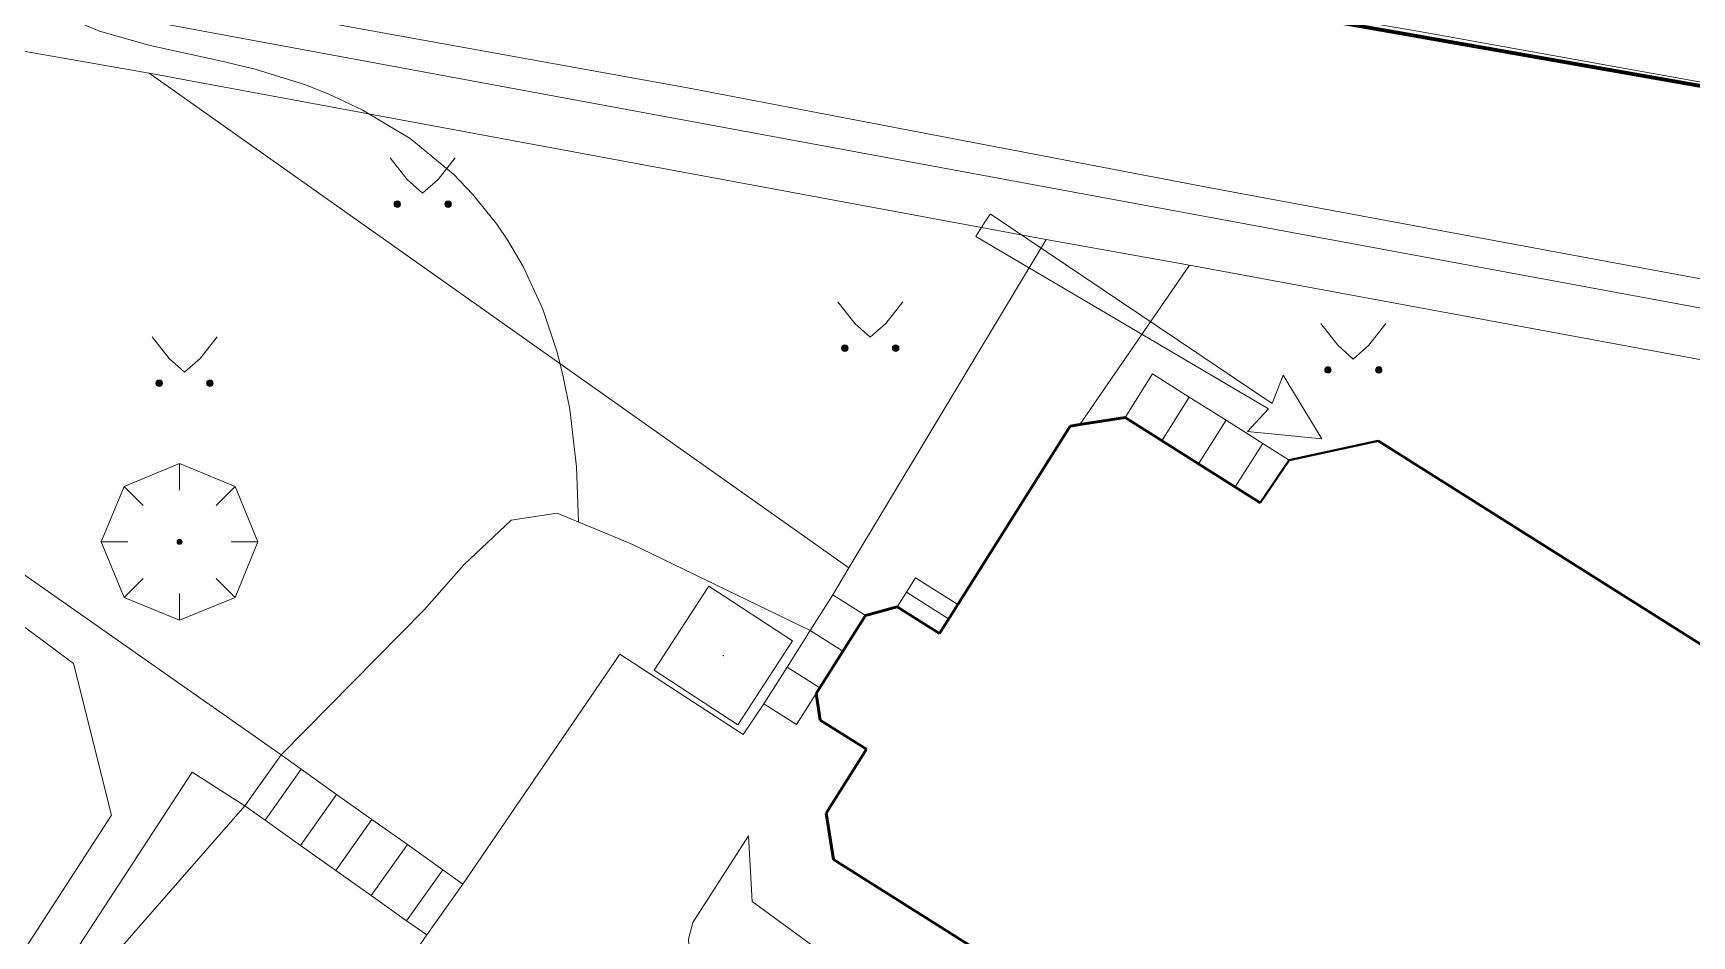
# Model space of a CAD drawing. Extents: x 1000 to 4000, y -5000 to -1000.
# Drawn here: x 1566.11 to 1615.78, y -4652.96 to -4625.92 of the extents above; entities that cross this region are included whole.
import ezdxf

# ---------------------------------------------------------------- set-up
doc = ezdxf.new("R2010")
doc.units = 0
doc.header["$MEASUREMENT"] = 0
for name, color, linetype in [('границы команд_1', 10, 'CONTINUOUS'), ('СЛОЙ_11', 7, 'CONTINUOUS'), ('СЛОЙ_24', 7, 'CONTINUOUS'), ('СЛОЙ_25', 7, 'CONTINUOUS'), ('СЛОЙ_3', 7, 'CONTINUOUS'), ('СЛОЙ_37', 7, 'CONTINUOUS'), ('СЛОЙ_41', 7, 'CONTINUOUS'), ('СЛОЙ_44', 7, 'CONTINUOUS'), ('СЛОЙ_50', 7, 'CONTINUOUS'), ('СЛОЙ_51', 7, 'CONTINUOUS'), ('СЛОЙ_6', 7, 'CONTINUOUS'), ('СЛОЙ_7', 7, 'CONTINUOUS')]:
    doc.layers.add(name, color=color, linetype=linetype)

msp = doc.modelspace()

# ---------------------------------------------------------------- linework, layer by layer
at = {"layer": 'границы команд_1', "color": 6, "lineweight": 100}
msp.add_lwpolyline([(1232.111, -4386.007), (1363.196, -4532.866), (1381.723, -4552.503), (1403.927, -4569.932), (1443.727, -4590.948), (1468.129, -4601.74), (1562.694, -4618.098), (1653.409, -4634.074), (1688.722, -4638.313), (1704.485, -4638.313), (1722.793, -4634.02), (1760.924, -4607.283), (1770.05, -4590.328), (1775.59, -4571.416), (1777.872, -4554.135), (1774.938, -4530.659), (1770.702, -4517.779), (1633.084, -4319.391), (1619.805, -4295.078), (1612.961, -4276.819), (1612.961, -4259.864)], dxfattribs=at)
at = {"layer": 'СЛОЙ_11', "color": 253, "linetype": 'Continuous', "lineweight": 0}
for points in [[(1524.836, -4619.265), (1569.577, -4627.112)], [(1569.577, -4627.112), (1590.534, -4641.937)]]:
    msp.add_lwpolyline(points, dxfattribs=at)
at = {"layer": 'СЛОЙ_24', "color": 253, "linetype": 'Continuous', "lineweight": 0}
for p, q in [((1596.44, -4632.102), (1600.739, -4632.862)), ((1561.839, -4659.555), (1568.448, -4649.342))]:
    msp.add_line(p, q, dxfattribs=at)
for points in [[(1520.457, -4618.497), (1520.981, -4617.537), (1522.14, -4616.667), (1523.768, -4616.556), (1544.202, -4620.057), (1585.706, -4627.557), (1601.358, -4630.546), (1637.879, -4637.326), (1671.334, -4643.445), (1676.496, -4643.885)], [(1518.71, -4626.167), (1525.307, -4630.142), (1528.065, -4626.003), (1548.414, -4629.933), (1573.529, -4647.541)], [(1596.44, -4632.102), (1569.577, -4627.112)], [(1590.534, -4641.937), (1596.44, -4632.102)], [(1568.448, -4649.342), (1567.313, -4644.799), (1551.38, -4632.942), (1547.954, -4633.11)], [(1600.739, -4632.862), (1597.453, -4637.644)], [(1600.739, -4632.862), (1625.361, -4637.419)], [(1590.049, -4642.745), (1590.534, -4641.937)], [(1578.977, -4651.408), (1583.679, -4644.521), (1587.364, -4646.923), (1587.99, -4646.011)], [(1558.289, -4664.944), (1559.417, -4665.613), (1570.865, -4648.056), (1572.446, -4649.067)], [(1590.051, -4657.298), (1586.412, -4655.086), (1586.068, -4654.585), (1585.775, -4653.749), (1585.733, -4653.059), (1585.859, -4652.557), (1587.532, -4649.962)], [(1591.567, -4654.804), (1587.641, -4651.935), (1587.532, -4649.962)], [(1564.81, -4680.039), (1570.283, -4672.933), (1570.324, -4672.098), (1569.331, -4666.602), (1569.561, -4665.264), (1570.438, -4663.759), (1577.895, -4652.933)]]:
    msp.add_lwpolyline(points, dxfattribs=at)
at = {"layer": 'СЛОЙ_25', "color": 253, "linetype": 'Continuous', "lineweight": 0}
for points in [[(1572.446, -4649.067), (1573.529, -4647.541)], [(1573.529, -4647.541), (1574.133, -4647.97), (1575.193, -4648.722), (1576.253, -4649.474), (1577.313, -4650.227), (1578.373, -4650.979), (1578.977, -4651.408)], [(1574.133, -4647.97), (1573.05, -4649.495)], [(1577.895, -4652.933), (1577.291, -4652.505), (1576.231, -4651.752), (1575.17, -4651), (1574.11, -4650.248), (1573.05, -4649.495), (1572.446, -4649.067)], [(1575.193, -4648.722), (1574.11, -4650.248)], [(1576.253, -4649.474), (1575.17, -4651)], [(1577.313, -4650.227), (1576.231, -4651.752)], [(1578.373, -4650.979), (1577.291, -4652.505)], [(1578.977, -4651.408), (1577.895, -4652.933)]]:
    msp.add_lwpolyline(points, dxfattribs=at)
at = {"layer": 'СЛОЙ_3', "color": 253, "linetype": 'Continuous', "lineweight": 0}
for p, q in [((1584.698, -4645), (1586.337, -4642.487)), ((1586.337, -4642.487), (1588.85, -4644.125)), ((1588.85, -4644.125), (1587.212, -4646.638)), ((1584.698, -4645), (1587.212, -4646.638))]:
    msp.add_line(p, q, dxfattribs=at)
msp.add_point((1586.774, -4644.562), dxfattribs=at)
at = {"layer": 'СЛОЙ_37', "color": 253, "linetype": 'Continuous', "lineweight": 0}
for points in [[(1518.14, -4626.809), (1516.617, -4631.938), (1515.196, -4635.533), (1515.071, -4637.331), (1515.405, -4638.417), (1517.494, -4640.215), (1545.113, -4661.576), (1555.057, -4668.18), (1556.687, -4669.894), (1559.194, -4670.27), (1560.824, -4670.646), (1561.576, -4670.396), (1562.328, -4668.891), (1564.125, -4661.826), (1568.01, -4654.135), (1572.446, -4649.067)], [(1573.529, -4647.541), (1577.829, -4643.183), (1578.999, -4641.846), (1580.42, -4640.508), (1581.799, -4640.299), (1584.013, -4641.219), (1589.376, -4643.812)]]:
    msp.add_lwpolyline(points, dxfattribs=at)
at = {"layer": 'СЛОЙ_41', "color": 253, "linetype": 'Continuous', "lineweight": 0}
for p, q in [((1576.796, -4629.653), (1577.306, -4630.303)), ((1578.746, -4629.653), (1578.236, -4630.303)), ((1577.306, -4630.303), (1577.766, -4630.713)), ((1578.236, -4630.303), (1577.766, -4630.713)), ((1590.2, -4633.962), (1590.71, -4634.612)), ((1592.15, -4633.962), (1591.64, -4634.612)), ((1590.71, -4634.612), (1591.17, -4635.022)), ((1591.64, -4634.612), (1591.17, -4635.022)), ((1604.666, -4634.618), (1605.176, -4635.268)), ((1606.616, -4634.618), (1606.106, -4635.268)), ((1569.665, -4635.016), (1570.175, -4635.666)), ((1571.615, -4635.016), (1571.105, -4635.666)), ((1570.175, -4635.666), (1570.635, -4636.076)), ((1571.105, -4635.666), (1570.635, -4636.076)), ((1605.176, -4635.268), (1605.636, -4635.678)), ((1606.106, -4635.268), (1605.636, -4635.678))]:
    msp.add_line(p, q, dxfattribs=at)
for centre in [(1577.01, -4631.041), (1578.531, -4631.041), (1590.414, -4635.352), (1591.935, -4635.352), (1604.88, -4636.006), (1606.401, -4636.006), (1569.879, -4636.404), (1571.4, -4636.404)]:
    msp.add_circle(centre, 0.0976, dxfattribs=at)
for points in [[(1576.914, -4631.06), (1576.912, -4631.041), (1576.914, -4631.022)], [(1576.919, -4631.078), (1576.914, -4631.022), (1576.919, -4631.004)], [(1576.914, -4631.06), (1576.914, -4631.022), (1576.919, -4631.078)], [(1576.928, -4631.095), (1576.919, -4631.004), (1576.928, -4630.987)], [(1576.919, -4631.078), (1576.919, -4631.004), (1576.928, -4631.095)], [(1576.941, -4631.11), (1576.928, -4630.987), (1576.941, -4630.972)], [(1576.928, -4631.095), (1576.928, -4630.987), (1576.941, -4631.11)], [(1576.955, -4631.122), (1576.941, -4630.972), (1576.955, -4630.96)], [(1576.941, -4631.11), (1576.941, -4630.972), (1576.955, -4631.122)], [(1576.972, -4631.131), (1576.955, -4630.96), (1576.972, -4630.951)], [(1576.955, -4631.122), (1576.955, -4630.96), (1576.972, -4631.131)], [(1576.991, -4631.137), (1576.972, -4630.951), (1576.991, -4630.945)], [(1576.972, -4631.131), (1576.972, -4630.951), (1576.991, -4631.137)], [(1577.01, -4631.139), (1576.991, -4630.945), (1577.01, -4630.943)], [(1576.991, -4631.137), (1576.991, -4630.945), (1577.01, -4631.139)], [(1578.435, -4631.06), (1578.433, -4631.041), (1578.435, -4631.022)], [(1578.44, -4631.078), (1578.435, -4631.022), (1578.44, -4631.004)], [(1578.435, -4631.06), (1578.435, -4631.022), (1578.44, -4631.078)], [(1578.449, -4631.095), (1578.44, -4631.004), (1578.449, -4630.987)], [(1578.44, -4631.078), (1578.44, -4631.004), (1578.449, -4631.095)], [(1578.462, -4631.11), (1578.449, -4630.987), (1578.462, -4630.972)], [(1578.449, -4631.095), (1578.449, -4630.987), (1578.462, -4631.11)], [(1578.476, -4631.122), (1578.462, -4630.972), (1578.476, -4630.96)], [(1578.462, -4631.11), (1578.462, -4630.972), (1578.476, -4631.122)], [(1578.493, -4631.131), (1578.476, -4630.96), (1578.493, -4630.951)], [(1578.476, -4631.122), (1578.476, -4630.96), (1578.493, -4631.131)], [(1578.512, -4631.137), (1578.493, -4630.951), (1578.512, -4630.945)], [(1578.493, -4631.131), (1578.493, -4630.951), (1578.512, -4631.137)], [(1578.531, -4631.139), (1578.512, -4630.945), (1578.531, -4630.943)], [(1578.512, -4631.137), (1578.512, -4630.945), (1578.531, -4631.139)], [(1590.318, -4635.371), (1590.316, -4635.352), (1590.318, -4635.332)], [(1590.324, -4635.389), (1590.318, -4635.332), (1590.324, -4635.314)], [(1590.318, -4635.371), (1590.318, -4635.332), (1590.324, -4635.389)], [(1590.333, -4635.406), (1590.324, -4635.314), (1590.333, -4635.297)], [(1590.324, -4635.389), (1590.324, -4635.314), (1590.333, -4635.406)], [(1590.345, -4635.421), (1590.333, -4635.297), (1590.345, -4635.283)], [(1590.333, -4635.406), (1590.333, -4635.297), (1590.345, -4635.421)], [(1590.36, -4635.433), (1590.345, -4635.283), (1590.36, -4635.27)], [(1590.345, -4635.421), (1590.345, -4635.283), (1590.36, -4635.433)], [(1590.377, -4635.442), (1590.36, -4635.27), (1590.377, -4635.261)], [(1590.36, -4635.433), (1590.36, -4635.27), (1590.377, -4635.442)], [(1590.395, -4635.447), (1590.377, -4635.261), (1590.395, -4635.256)], [(1590.377, -4635.442), (1590.377, -4635.261), (1590.395, -4635.447)], [(1590.414, -4635.449), (1590.395, -4635.256), (1590.414, -4635.254)], [(1590.395, -4635.447), (1590.395, -4635.256), (1590.414, -4635.449)], [(1591.839, -4635.371), (1591.837, -4635.352), (1591.839, -4635.332)], [(1591.845, -4635.389), (1591.839, -4635.332), (1591.845, -4635.314)], [(1591.839, -4635.371), (1591.839, -4635.332), (1591.845, -4635.389)], [(1591.854, -4635.406), (1591.845, -4635.314), (1591.854, -4635.297)], [(1591.845, -4635.389), (1591.845, -4635.314), (1591.854, -4635.406)], [(1591.866, -4635.421), (1591.854, -4635.297), (1591.866, -4635.283)], [(1591.854, -4635.406), (1591.854, -4635.297), (1591.866, -4635.421)], [(1591.881, -4635.433), (1591.866, -4635.283), (1591.881, -4635.27)], [(1591.866, -4635.421), (1591.866, -4635.283), (1591.881, -4635.433)], [(1591.898, -4635.442), (1591.881, -4635.27), (1591.898, -4635.261)], [(1591.881, -4635.433), (1591.881, -4635.27), (1591.898, -4635.442)], [(1591.916, -4635.447), (1591.898, -4635.261), (1591.916, -4635.256)], [(1591.898, -4635.442), (1591.898, -4635.261), (1591.916, -4635.447)], [(1591.935, -4635.449), (1591.916, -4635.256), (1591.935, -4635.254)], [(1591.916, -4635.447), (1591.916, -4635.256), (1591.935, -4635.449)], [(1604.784, -4636.025), (1604.782, -4636.006), (1604.784, -4635.987)], [(1604.789, -4636.043), (1604.784, -4635.987), (1604.789, -4635.969)], [(1604.784, -4636.025), (1604.784, -4635.987), (1604.789, -4636.043)], [(1604.798, -4636.06), (1604.789, -4635.969), (1604.798, -4635.952)], [(1604.789, -4636.043), (1604.789, -4635.969), (1604.798, -4636.06)], [(1604.811, -4636.075), (1604.798, -4635.952), (1604.811, -4635.937)], [(1604.798, -4636.06), (1604.798, -4635.952), (1604.811, -4636.075)], [(1604.825, -4636.087), (1604.811, -4635.937), (1604.825, -4635.925)], [(1604.811, -4636.075), (1604.811, -4635.937), (1604.825, -4636.087)], [(1604.842, -4636.096), (1604.825, -4635.925), (1604.842, -4635.916)], [(1604.825, -4636.087), (1604.825, -4635.925), (1604.842, -4636.096)], [(1604.861, -4636.102), (1604.842, -4635.916), (1604.861, -4635.91)], [(1604.842, -4636.096), (1604.842, -4635.916), (1604.861, -4636.102)], [(1604.88, -4636.104), (1604.861, -4635.91), (1604.88, -4635.908)], [(1604.861, -4636.102), (1604.861, -4635.91), (1604.88, -4636.104)], [(1606.305, -4636.025), (1606.303, -4636.006), (1606.305, -4635.987)], [(1606.31, -4636.043), (1606.305, -4635.987), (1606.31, -4635.969)], [(1606.305, -4636.025), (1606.305, -4635.987), (1606.31, -4636.043)], [(1606.319, -4636.06), (1606.31, -4635.969), (1606.319, -4635.952)], [(1606.31, -4636.043), (1606.31, -4635.969), (1606.319, -4636.06)], [(1606.332, -4636.075), (1606.319, -4635.952), (1606.332, -4635.937)], [(1606.319, -4636.06), (1606.319, -4635.952), (1606.332, -4636.075)], [(1606.346, -4636.087), (1606.332, -4635.937), (1606.346, -4635.925)], [(1606.332, -4636.075), (1606.332, -4635.937), (1606.346, -4636.087)], [(1606.363, -4636.096), (1606.346, -4635.925), (1606.363, -4635.916)], [(1606.346, -4636.087), (1606.346, -4635.925), (1606.363, -4636.096)], [(1606.382, -4636.102), (1606.363, -4635.916), (1606.382, -4635.91)], [(1606.363, -4636.096), (1606.363, -4635.916), (1606.382, -4636.102)], [(1606.401, -4636.104), (1606.382, -4635.91), (1606.401, -4635.908)], [(1606.382, -4636.102), (1606.382, -4635.91), (1606.401, -4636.104)], [(1569.783, -4636.423), (1569.781, -4636.404), (1569.783, -4636.385)], [(1569.788, -4636.441), (1569.783, -4636.385), (1569.788, -4636.367)], [(1569.783, -4636.423), (1569.783, -4636.385), (1569.788, -4636.441)], [(1569.797, -4636.458), (1569.788, -4636.367), (1569.797, -4636.35)], [(1569.788, -4636.441), (1569.788, -4636.367), (1569.797, -4636.458)], [(1569.81, -4636.473), (1569.797, -4636.35), (1569.81, -4636.335)], [(1569.797, -4636.458), (1569.797, -4636.35), (1569.81, -4636.473)], [(1569.824, -4636.485), (1569.81, -4636.335), (1569.824, -4636.323)], [(1569.81, -4636.473), (1569.81, -4636.335), (1569.824, -4636.485)], [(1569.841, -4636.494), (1569.824, -4636.323), (1569.841, -4636.314)], [(1569.824, -4636.485), (1569.824, -4636.323), (1569.841, -4636.494)], [(1569.86, -4636.5), (1569.841, -4636.314), (1569.86, -4636.308)], [(1569.841, -4636.494), (1569.841, -4636.314), (1569.86, -4636.5)], [(1569.879, -4636.502), (1569.86, -4636.308), (1569.879, -4636.306)], [(1569.86, -4636.5), (1569.86, -4636.308), (1569.879, -4636.502)], [(1571.304, -4636.423), (1571.302, -4636.404), (1571.304, -4636.385)], [(1571.309, -4636.441), (1571.304, -4636.385), (1571.309, -4636.367)], [(1571.304, -4636.423), (1571.304, -4636.385), (1571.309, -4636.441)], [(1571.318, -4636.458), (1571.309, -4636.367), (1571.318, -4636.35)], [(1571.309, -4636.441), (1571.309, -4636.367), (1571.318, -4636.458)], [(1571.331, -4636.473), (1571.318, -4636.35), (1571.331, -4636.335)], [(1571.318, -4636.458), (1571.318, -4636.35), (1571.331, -4636.473)], [(1571.345, -4636.485), (1571.331, -4636.335), (1571.345, -4636.323)], [(1571.331, -4636.473), (1571.331, -4636.335), (1571.345, -4636.485)], [(1571.362, -4636.494), (1571.345, -4636.323), (1571.362, -4636.314)], [(1571.345, -4636.485), (1571.345, -4636.323), (1571.362, -4636.494)], [(1571.381, -4636.5), (1571.362, -4636.314), (1571.381, -4636.308)], [(1571.362, -4636.494), (1571.362, -4636.314), (1571.381, -4636.5)], [(1571.4, -4636.502), (1571.381, -4636.308), (1571.4, -4636.306)], [(1571.381, -4636.5), (1571.381, -4636.308), (1571.4, -4636.502)]]:
    msp.add_solid(points, dxfattribs=at)
at = {"layer": 'СЛОЙ_41', "color": 253, "linetype": 'Continuous', "lineweight": 0, "extrusion": (0, 0, -1)}
for points in [[(-1577.01, -4631.139), (-1577.01, -4630.943), (-1577.029, -4631.137)], [(-1577.029, -4631.137), (-1577.01, -4630.943), (-1577.029, -4630.945)], [(-1577.029, -4631.137), (-1577.029, -4630.945), (-1577.047, -4631.131)], [(-1577.047, -4631.131), (-1577.029, -4630.945), (-1577.047, -4630.951)], [(-1577.047, -4631.131), (-1577.047, -4630.951), (-1577.064, -4631.122)], [(-1577.064, -4631.122), (-1577.047, -4630.951), (-1577.064, -4630.96)], [(-1577.064, -4631.122), (-1577.064, -4630.96), (-1577.079, -4631.11)], [(-1577.079, -4631.11), (-1577.064, -4630.96), (-1577.079, -4630.972)], [(-1577.079, -4631.11), (-1577.079, -4630.972), (-1577.091, -4631.095)], [(-1577.091, -4631.095), (-1577.079, -4630.972), (-1577.091, -4630.987)], [(-1577.091, -4631.095), (-1577.091, -4630.987), (-1577.1, -4631.078)], [(-1577.1, -4631.078), (-1577.091, -4630.987), (-1577.1, -4631.004)], [(-1577.1, -4631.078), (-1577.1, -4631.004), (-1577.105, -4631.06)], [(-1577.105, -4631.06), (-1577.1, -4631.004), (-1577.105, -4631.022)], [(-1577.105, -4631.06), (-1577.105, -4631.022), (-1577.107, -4631.041)], [(-1578.531, -4631.139), (-1578.531, -4630.943), (-1578.55, -4631.137)], [(-1578.55, -4631.137), (-1578.531, -4630.943), (-1578.55, -4630.945)], [(-1578.55, -4631.137), (-1578.55, -4630.945), (-1578.568, -4631.131)], [(-1578.568, -4631.131), (-1578.55, -4630.945), (-1578.568, -4630.951)], [(-1578.568, -4631.131), (-1578.568, -4630.951), (-1578.585, -4631.122)], [(-1578.585, -4631.122), (-1578.568, -4630.951), (-1578.585, -4630.96)], [(-1578.585, -4631.122), (-1578.585, -4630.96), (-1578.6, -4631.11)], [(-1578.6, -4631.11), (-1578.585, -4630.96), (-1578.6, -4630.972)], [(-1578.6, -4631.11), (-1578.6, -4630.972), (-1578.612, -4631.095)], [(-1578.612, -4631.095), (-1578.6, -4630.972), (-1578.612, -4630.987)], [(-1578.612, -4631.095), (-1578.612, -4630.987), (-1578.621, -4631.078)], [(-1578.621, -4631.078), (-1578.612, -4630.987), (-1578.621, -4631.004)], [(-1578.621, -4631.078), (-1578.621, -4631.004), (-1578.626, -4631.06)], [(-1578.626, -4631.06), (-1578.621, -4631.004), (-1578.626, -4631.022)], [(-1578.626, -4631.06), (-1578.626, -4631.022), (-1578.628, -4631.041)], [(-1590.414, -4635.449), (-1590.414, -4635.254), (-1590.433, -4635.447)], [(-1590.433, -4635.447), (-1590.414, -4635.254), (-1590.433, -4635.256)], [(-1590.433, -4635.447), (-1590.433, -4635.256), (-1590.451, -4635.442)], [(-1590.451, -4635.442), (-1590.433, -4635.256), (-1590.451, -4635.261)], [(-1590.451, -4635.442), (-1590.451, -4635.261), (-1590.468, -4635.433)], [(-1590.468, -4635.433), (-1590.451, -4635.261), (-1590.468, -4635.27)], [(-1590.468, -4635.433), (-1590.468, -4635.27), (-1590.483, -4635.421)], [(-1590.483, -4635.421), (-1590.468, -4635.27), (-1590.483, -4635.283)], [(-1590.483, -4635.421), (-1590.483, -4635.283), (-1590.495, -4635.406)], [(-1590.495, -4635.406), (-1590.483, -4635.283), (-1590.495, -4635.297)], [(-1590.495, -4635.406), (-1590.495, -4635.297), (-1590.504, -4635.389)], [(-1590.504, -4635.389), (-1590.495, -4635.297), (-1590.504, -4635.314)], [(-1590.504, -4635.389), (-1590.504, -4635.314), (-1590.51, -4635.371)], [(-1590.51, -4635.371), (-1590.504, -4635.314), (-1590.51, -4635.332)], [(-1590.51, -4635.371), (-1590.51, -4635.332), (-1590.512, -4635.352)], [(-1591.935, -4635.449), (-1591.935, -4635.254), (-1591.954, -4635.447)], [(-1591.954, -4635.447), (-1591.935, -4635.254), (-1591.954, -4635.256)], [(-1591.954, -4635.447), (-1591.954, -4635.256), (-1591.972, -4635.442)], [(-1591.972, -4635.442), (-1591.954, -4635.256), (-1591.972, -4635.261)], [(-1591.972, -4635.442), (-1591.972, -4635.261), (-1591.989, -4635.433)], [(-1591.989, -4635.433), (-1591.972, -4635.261), (-1591.989, -4635.27)], [(-1591.989, -4635.433), (-1591.989, -4635.27), (-1592.004, -4635.421)], [(-1592.004, -4635.421), (-1591.989, -4635.27), (-1592.004, -4635.283)], [(-1592.004, -4635.421), (-1592.004, -4635.283), (-1592.016, -4635.406)], [(-1592.016, -4635.406), (-1592.004, -4635.283), (-1592.016, -4635.297)], [(-1592.016, -4635.406), (-1592.016, -4635.297), (-1592.025, -4635.389)], [(-1592.025, -4635.389), (-1592.016, -4635.297), (-1592.025, -4635.314)], [(-1592.025, -4635.389), (-1592.025, -4635.314), (-1592.031, -4635.371)], [(-1592.031, -4635.371), (-1592.025, -4635.314), (-1592.031, -4635.332)], [(-1592.031, -4635.371), (-1592.031, -4635.332), (-1592.033, -4635.352)], [(-1604.88, -4636.104), (-1604.88, -4635.908), (-1604.899, -4636.102)], [(-1604.899, -4636.102), (-1604.88, -4635.908), (-1604.899, -4635.91)], [(-1604.899, -4636.102), (-1604.899, -4635.91), (-1604.917, -4636.096)], [(-1604.917, -4636.096), (-1604.899, -4635.91), (-1604.917, -4635.916)], [(-1604.917, -4636.096), (-1604.917, -4635.916), (-1604.934, -4636.087)], [(-1604.934, -4636.087), (-1604.917, -4635.916), (-1604.934, -4635.925)], [(-1604.934, -4636.087), (-1604.934, -4635.925), (-1604.949, -4636.075)], [(-1604.949, -4636.075), (-1604.934, -4635.925), (-1604.949, -4635.937)], [(-1604.949, -4636.075), (-1604.949, -4635.937), (-1604.961, -4636.06)], [(-1604.961, -4636.06), (-1604.949, -4635.937), (-1604.961, -4635.952)], [(-1604.961, -4636.06), (-1604.961, -4635.952), (-1604.97, -4636.043)], [(-1604.97, -4636.043), (-1604.961, -4635.952), (-1604.97, -4635.969)], [(-1604.97, -4636.043), (-1604.97, -4635.969), (-1604.975, -4636.025)], [(-1604.975, -4636.025), (-1604.97, -4635.969), (-1604.975, -4635.987)], [(-1604.975, -4636.025), (-1604.975, -4635.987), (-1604.977, -4636.006)], [(-1606.401, -4636.104), (-1606.401, -4635.908), (-1606.42, -4636.102)], [(-1606.42, -4636.102), (-1606.401, -4635.908), (-1606.42, -4635.91)], [(-1606.42, -4636.102), (-1606.42, -4635.91), (-1606.438, -4636.096)], [(-1606.438, -4636.096), (-1606.42, -4635.91), (-1606.438, -4635.916)], [(-1606.438, -4636.096), (-1606.438, -4635.916), (-1606.455, -4636.087)], [(-1606.455, -4636.087), (-1606.438, -4635.916), (-1606.455, -4635.925)], [(-1606.455, -4636.087), (-1606.455, -4635.925), (-1606.47, -4636.075)], [(-1606.47, -4636.075), (-1606.455, -4635.925), (-1606.47, -4635.937)], [(-1606.47, -4636.075), (-1606.47, -4635.937), (-1606.482, -4636.06)], [(-1606.482, -4636.06), (-1606.47, -4635.937), (-1606.482, -4635.952)], [(-1606.482, -4636.06), (-1606.482, -4635.952), (-1606.491, -4636.043)], [(-1606.491, -4636.043), (-1606.482, -4635.952), (-1606.491, -4635.969)], [(-1606.491, -4636.043), (-1606.491, -4635.969), (-1606.496, -4636.025)], [(-1606.496, -4636.025), (-1606.491, -4635.969), (-1606.496, -4635.987)], [(-1606.496, -4636.025), (-1606.496, -4635.987), (-1606.498, -4636.006)], [(-1569.879, -4636.502), (-1569.879, -4636.306), (-1569.898, -4636.5)], [(-1569.898, -4636.5), (-1569.879, -4636.306), (-1569.898, -4636.308)], [(-1569.898, -4636.5), (-1569.898, -4636.308), (-1569.916, -4636.494)], [(-1569.916, -4636.494), (-1569.898, -4636.308), (-1569.916, -4636.314)], [(-1569.916, -4636.494), (-1569.916, -4636.314), (-1569.933, -4636.485)], [(-1569.933, -4636.485), (-1569.916, -4636.314), (-1569.933, -4636.323)], [(-1569.933, -4636.485), (-1569.933, -4636.323), (-1569.948, -4636.473)], [(-1569.948, -4636.473), (-1569.933, -4636.323), (-1569.948, -4636.335)], [(-1569.948, -4636.473), (-1569.948, -4636.335), (-1569.96, -4636.458)], [(-1569.96, -4636.458), (-1569.948, -4636.335), (-1569.96, -4636.35)], [(-1569.96, -4636.458), (-1569.96, -4636.35), (-1569.969, -4636.441)], [(-1569.969, -4636.441), (-1569.96, -4636.35), (-1569.969, -4636.367)], [(-1569.969, -4636.441), (-1569.969, -4636.367), (-1569.974, -4636.423)], [(-1569.974, -4636.423), (-1569.969, -4636.367), (-1569.974, -4636.385)], [(-1569.974, -4636.423), (-1569.974, -4636.385), (-1569.976, -4636.404)], [(-1571.4, -4636.502), (-1571.4, -4636.306), (-1571.419, -4636.5)], [(-1571.419, -4636.5), (-1571.4, -4636.306), (-1571.419, -4636.308)], [(-1571.419, -4636.5), (-1571.419, -4636.308), (-1571.437, -4636.494)], [(-1571.437, -4636.494), (-1571.419, -4636.308), (-1571.437, -4636.314)], [(-1571.437, -4636.494), (-1571.437, -4636.314), (-1571.454, -4636.485)], [(-1571.454, -4636.485), (-1571.437, -4636.314), (-1571.454, -4636.323)], [(-1571.454, -4636.485), (-1571.454, -4636.323), (-1571.469, -4636.473)], [(-1571.469, -4636.473), (-1571.454, -4636.323), (-1571.469, -4636.335)], [(-1571.469, -4636.473), (-1571.469, -4636.335), (-1571.481, -4636.458)], [(-1571.481, -4636.458), (-1571.469, -4636.335), (-1571.481, -4636.35)], [(-1571.481, -4636.458), (-1571.481, -4636.35), (-1571.49, -4636.441)], [(-1571.49, -4636.441), (-1571.481, -4636.35), (-1571.49, -4636.367)], [(-1571.49, -4636.441), (-1571.49, -4636.367), (-1571.495, -4636.423)], [(-1571.495, -4636.423), (-1571.49, -4636.367), (-1571.495, -4636.385)], [(-1571.495, -4636.423), (-1571.495, -4636.385), (-1571.497, -4636.404)]]:
    msp.add_solid(points, dxfattribs=at)
at = {"layer": 'СЛОЙ_44', "color": 253, "linetype": 'Continuous', "lineweight": 0}
msp.add_lwpolyline([(1490.914, -4610.997), (1672.366, -4644.567), (1695.853, -4645.822), (1720.637, -4640.934), (1745.617, -4627.819), (1760.893, -4613.918)], dxfattribs=at)
at = {"layer": 'СЛОЙ_50', "color": 253, "linetype": 'Continuous', "lineweight": 0}
msp.add_lwpolyline([(1565.104, -4623.834), (1565.521, -4624.316), (1566.075, -4624.799), (1566.703, -4625.221), (1567.149, -4625.459), (1568.093, -4625.852), (1569.608, -4626.288), (1571.709, -4626.749), (1572.752, -4626.998), (1574.229, -4627.456), (1574.939, -4627.733), (1575.963, -4628.21), (1577.396, -4629.076), (1578.689, -4630.138), (1579.277, -4630.746), (1579.994, -4631.642), (1580.323, -4632.128), (1580.777, -4632.906), (1581.365, -4634.186), (1581.787, -4635.442), (1581.961, -4636.114), (1582.174, -4637.179), (1582.379, -4638.905), (1582.434, -4640.563)], dxfattribs=at)
at = {"layer": 'СЛОЙ_51', "color": 253, "linetype": 'Continuous', "lineweight": 0}
msp.add_lwpolyline([(1324.307, -4490.488), (1379.939, -4551.266), (1400.471, -4567.243), (1446.75, -4594.306), (1468.129, -4601.74), (1607.618, -4625.869), (1673.126, -4637.607), (1701.934, -4638.911), (1722.793, -4634.02), (1737.133, -4625.869), (1760.924, -4607.283), (1770.05, -4590.328), (1775.59, -4571.416), (1777.872, -4554.135), (1774.938, -4530.659), (1770.702, -4517.779), (1750.495, -4486.803), (1663.803, -4365.508), (1637.079, -4326.707), (1619.805, -4295.078), (1612.961, -4276.819), (1611.332, -4259.864)], dxfattribs=at)
at = {"layer": 'СЛОЙ_6', "color": 253, "linetype": 'Continuous', "lineweight": 50}
for p, q in [((1597.16, -4637.69), (1593.792, -4643.032)), ((1597.16, -4637.69), (1597.453, -4637.644)), ((1597.453, -4637.644), (1598.806, -4637.432)), ((1598.806, -4637.432), (1602.853, -4639.984)), ((1606.381, -4638.133), (1622.295, -4648.167)), ((1591.027, -4643.362), (1591.982, -4643.099)), ((1591.982, -4643.099), (1593.247, -4643.897)), ((1593.792, -4643.032), (1593.247, -4643.897)), ((1591.027, -4643.362), (1589.551, -4645.703)), ((1589.551, -4645.703), (1589.677, -4646.494)), ((1589.677, -4646.494), (1591.06, -4647.365)), ((1591.06, -4647.365), (1589.853, -4649.28)), ((1589.853, -4649.28), (1590.071, -4650.675)), ((1590.071, -4650.675), (1594.315, -4653.351))]:
    msp.add_line(p, q, dxfattribs=at)
at = {"layer": 'СЛОЙ_6', "color": 253, "linetype": 'Continuous', "lineweight": 40}
for points in [[(1603.722, -4638.705), (1606.381, -4638.133)], [(1602.853, -4639.984), (1603.722, -4638.705)]]:
    msp.add_lwpolyline(points, dxfattribs=at)
at = {"layer": 'СЛОЙ_7', "color": 253, "linetype": 'Continuous', "lineweight": 0}
for p, q in [((1594.55, -4631.672), (1594.336, -4632.01)), ((1594.763, -4631.334), (1594.55, -4631.672)), ((1594.769, -4631.326), (1594.763, -4631.334)), ((1603.206, -4637.008), (1594.769, -4631.326)), ((1594.336, -4632.01), (1603.103, -4637.174)), ((1599.63, -4636.125), (1598.806, -4637.432)), ((1599.63, -4636.125), (1600.729, -4636.818)), ((1603.542, -4636.16), (1603.206, -4637.008)), ((1604.701, -4638.072), (1603.542, -4636.16)), ((1600.729, -4636.818), (1599.905, -4638.125)), ((1600.729, -4636.818), (1601.829, -4637.511)), ((1603.103, -4637.174), (1602.476, -4637.851)), ((1601.829, -4637.511), (1601.005, -4638.818)), ((1601.829, -4637.511), (1602.929, -4638.205)), ((1602.929, -4638.205), (1602.105, -4639.512)), ((1602.476, -4637.851), (1604.701, -4638.072)), ((1602.929, -4638.205), (1603.722, -4638.705)), ((1568.831, -4639.498), (1570.491, -4638.81)), ((1570.491, -4638.81), (1572.151, -4639.498)), ((1570.491, -4638.81), (1570.491, -4639.61)), ((1568.143, -4641.158), (1568.831, -4639.498)), ((1569.396, -4640.063), (1568.831, -4639.498)), ((1572.151, -4639.498), (1571.586, -4640.063)), ((1572.151, -4639.498), (1572.839, -4641.158)), ((1568.831, -4642.818), (1568.143, -4641.158)), ((1568.943, -4641.158), (1568.143, -4641.158)), ((1572.839, -4641.158), (1572.039, -4641.158)), ((1572.839, -4641.158), (1572.151, -4642.818)), ((1568.831, -4642.818), (1569.396, -4642.253)), ((1572.151, -4642.818), (1571.586, -4642.253)), ((1592.255, -4642.667), (1591.982, -4643.099)), ((1592.527, -4642.234), (1592.255, -4642.667)), ((1593.519, -4643.464), (1592.255, -4642.667)), ((1593.792, -4643.032), (1592.527, -4642.234)), ((1570.491, -4643.506), (1568.831, -4642.818)), ((1570.491, -4643.506), (1570.491, -4642.706)), ((1572.151, -4642.818), (1570.491, -4643.506)), ((1590.049, -4642.745), (1589.376, -4643.812)), ((1590.049, -4642.745), (1591.027, -4643.362)), ((1589.376, -4643.812), (1588.683, -4644.912)), ((1589.376, -4643.812), (1590.355, -4644.429)), ((1588.683, -4644.912), (1587.99, -4646.011)), ((1588.683, -4644.912), (1589.661, -4645.528)), ((1587.99, -4646.011), (1588.968, -4646.628)), ((1588.968, -4646.628), (1589.551, -4645.703))]:
    msp.add_line(p, q, dxfattribs=at)
msp.add_circle((1570.491, -4641.158), 0.0769, dxfattribs=at)
for points in [[(1570.415, -4641.173), (1570.414, -4641.158), (1570.415, -4641.143)], [(1570.42, -4641.188), (1570.415, -4641.143), (1570.42, -4641.129)], [(1570.415, -4641.173), (1570.415, -4641.143), (1570.42, -4641.188)], [(1570.427, -4641.201), (1570.42, -4641.129), (1570.427, -4641.116)], [(1570.42, -4641.188), (1570.42, -4641.129), (1570.427, -4641.201)], [(1570.436, -4641.213), (1570.427, -4641.116), (1570.436, -4641.104)], [(1570.427, -4641.201), (1570.427, -4641.116), (1570.436, -4641.213)], [(1570.448, -4641.222), (1570.436, -4641.104), (1570.448, -4641.095)], [(1570.436, -4641.213), (1570.436, -4641.104), (1570.448, -4641.222)], [(1570.461, -4641.23), (1570.448, -4641.095), (1570.461, -4641.087)], [(1570.448, -4641.222), (1570.448, -4641.095), (1570.461, -4641.23)], [(1570.476, -4641.234), (1570.461, -4641.087), (1570.476, -4641.083)], [(1570.461, -4641.23), (1570.461, -4641.087), (1570.476, -4641.234)], [(1570.491, -4641.235), (1570.476, -4641.083), (1570.491, -4641.082)], [(1570.476, -4641.234), (1570.476, -4641.083), (1570.491, -4641.235)]]:
    msp.add_solid(points, dxfattribs=at)
at = {"layer": 'СЛОЙ_7', "color": 253, "linetype": 'Continuous', "lineweight": 0, "extrusion": (0, 0, -1)}
for points in [[(-1570.491, -4641.235), (-1570.491, -4641.082), (-1570.506, -4641.234)], [(-1570.506, -4641.234), (-1570.491, -4641.082), (-1570.506, -4641.083)], [(-1570.506, -4641.234), (-1570.506, -4641.083), (-1570.52, -4641.23)], [(-1570.52, -4641.23), (-1570.506, -4641.083), (-1570.52, -4641.087)], [(-1570.52, -4641.23), (-1570.52, -4641.087), (-1570.533, -4641.222)], [(-1570.533, -4641.222), (-1570.52, -4641.087), (-1570.533, -4641.095)], [(-1570.533, -4641.222), (-1570.533, -4641.095), (-1570.545, -4641.213)], [(-1570.545, -4641.213), (-1570.533, -4641.095), (-1570.545, -4641.104)], [(-1570.545, -4641.213), (-1570.545, -4641.104), (-1570.555, -4641.201)], [(-1570.555, -4641.201), (-1570.545, -4641.104), (-1570.555, -4641.116)], [(-1570.555, -4641.201), (-1570.555, -4641.116), (-1570.562, -4641.188)], [(-1570.562, -4641.188), (-1570.555, -4641.116), (-1570.562, -4641.129)], [(-1570.562, -4641.188), (-1570.562, -4641.129), (-1570.566, -4641.173)], [(-1570.566, -4641.173), (-1570.562, -4641.129), (-1570.566, -4641.143)], [(-1570.566, -4641.173), (-1570.566, -4641.143), (-1570.568, -4641.158)]]:
    msp.add_solid(points, dxfattribs=at)

doc.saveas('drawing.dxf')
